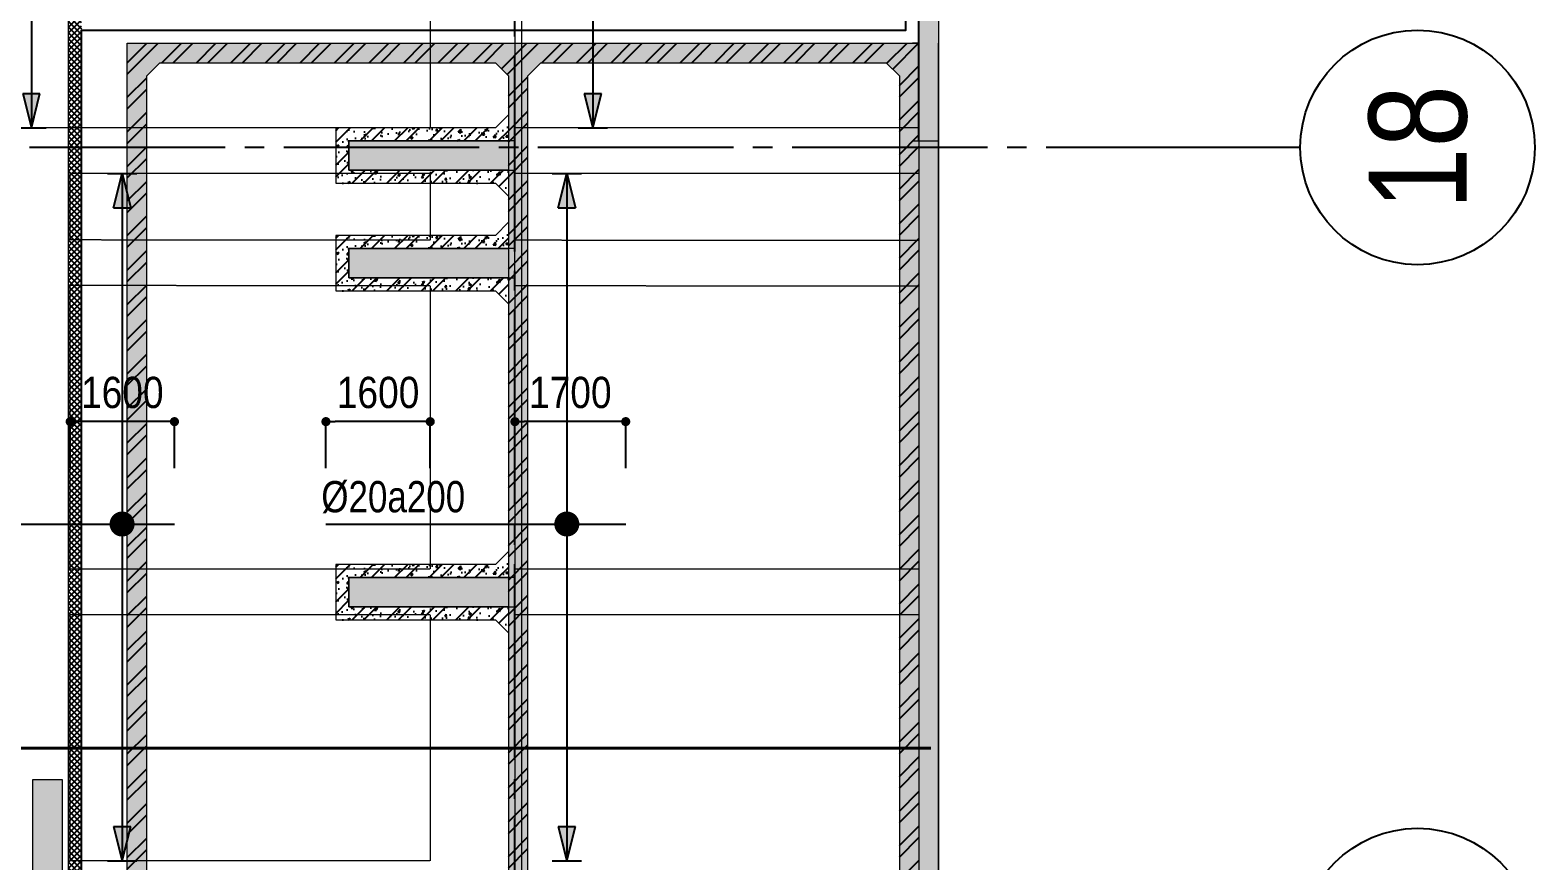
# Model space of a CAD drawing. Header units: millimetres. Extents: x -3819597 to -2591384, y 582389 to 820195.
# Drawn here: x -3656385 to -3633292, y 611281 to 624031 of the extents above; entities that cross this region are included whole.
import ezdxf
from ezdxf.enums import TextEntityAlignment as Align

# ---------------------------------------------------------------- set-up
doc = ezdxf.new("R2010")
doc.units = ezdxf.units.MM
doc.header["$MEASUREMENT"] = 0
for name, pattern in [('CENTER', [2, 1.25, -0.25, 0.25, -0.25]), ('CHG_XX_Cot_Ham 2$0$MB_Luoi truc$0$HTT Hidden 21', [3, 2, -1]), ('CHG_XX_Damsan_Ham 2$0$CHG_XX_Damsan_Ham 2$0$HIDDEN', [0.375, 0.25, -0.125]), ('CHG_XX_Luoi truc$0$MB_Luoi truc$0$Center101', [13, 10, -1, 1, -1]), ('HIDDEN', [0.375, 0.25, -0.125])]:
    doc.linetypes.add(name, pattern=pattern)
doc.layers.get('0').update_dxf_attribs({"lineweight": 9})
doc.layers.get('Defpoints').update_dxf_attribs({"color": 10, "lineweight": 0})
for name, color, linetype in [('02HN. TEXT B', 1, 'Continuous'), ('08HN. SSS X', 6, 'Continuous'), ('12HN. GRID', 1, 'CENTER'), ('CHG_XX_Damsan_Ham 2$0$CHG_XX_Damsan_Ham 2$0$MEP-00-GENERAL-35', 2, 'Continuous'), ('CHG_XX_Luoi truc$0$Grid', 34, 'Continuous'), ('CHG_XX_Luoi truc$0$Grid Line', 8, 'CHG_XX_Luoi truc$0$MB_Luoi truc$0$Center101'), ('dim', 51, 'Continuous')]:
    doc.layers.add(name, color=color, linetype=linetype)
for name, color, linetype, lineweight in [('CHG_XX_Cot_Ham 2$0$NS-DuongBao', 3, 'Continuous', 18), ('CHG_XX_Cot_Ham 2$0$NS-Hatch', 8, 'Continuous', 25), ('CHG_XX_Cot_Ham 2$0$NS-Pier-H2', 150, 'Continuous', 13), ('CHG_XX_Cot_Ham 2$0$NS-Pier-H2 @ 1', 150, 'Continuous', 13), ('CHG_XX_Cot_Ham 2$0$NS-Pier-H2 @ 150', 150, 'Continuous', 13), ("CHG_XX_Damsan_Ham 2$0$CHG_XX_Damsan_Ham 2$0$'S_General_Hidden_1 Thin", 1, 'CHG_XX_Damsan_Ham 2$0$CHG_XX_Damsan_Ham 2$0$HIDDEN', 18), ('CHG_XX_Damsan_Ham 2$0$CHG_XX_Damsan_Ham 2$0$CHG_XX_Damsan_Ham 2$0$Start net bao', 3, 'Continuous', 18), ('CHG_XX_Damsan_Ham 2$0$CHG_XX_Damsan_Ham 2$0$DBAO', 3, 'Continuous', 13), ('CHG_XX_Damsan_Ham 2$0$CHG_XX_Damsan_Ham 2$0$DTE-MEP-H-SLAB TEXT', 3, 'Continuous', 0), ('CHG_XX_Damsan_Ham 2$0$CHG_XX_Damsan_Ham 2$0$KTV', 47, 'Continuous', 9), ('CHG_XX_Damsan_Ham 2$0$CHG_XX_Damsan_Ham 2$0$mach ngung thi cong', 6, 'Continuous', 13), ('CHG_XX_Damsan_Ham 2$0$CHG_XX_Damsan_Ham 2$0$Start hatch', 8, 'Continuous', 25), ('CHG_XX_Damsan_Ham 2$0$CHG_XX_Damsan_Ham 2$0$Start net bao', 3, 'Continuous', 18), ('CHG_XX_Damsan_Ham 2$0$CHG_XX_Damsan_Ham 2$0$Start vach', 6, 'Continuous', 25), ('CHG_XX_Damsan_Ham 2$0$HATCH', 57, 'Continuous', 9), ('CHG_XX_Damsan_Ham 2$0$KTV', 47, 'Continuous', 9), ('CHG_XX_Damsan_Ham 2$0$mach ngung thi cong', 6, 'Continuous', 13), ('CHG_XX_Damsan_Ham 2$0$Start vach', 6, 'Continuous', 25), ('thep chay suot', 5, 'HIDDEN', 40)]:
    doc.layers.add(name, color=color, linetype=linetype, lineweight=lineweight)
doc.styles.add('[HN042014]STYLE', font='arial.ttf', dxfattribs={"width": 0.8})
doc.styles.add('CHG_XX_Luoi truc$0$MB_Luoi truc$0$Grid A-F$0$VNI-HelveCB', font='VHELVCB_0.TTF')
doc.styles.add('MB_Luoi truc$0$Arial_C', font='arial.ttf', dxfattribs={"width": 0.85})
doc.dimstyles.new('200', dxfattribs={"dimscale": 200, "dimtxt": 2.4, "dimasz": 0.7, "dimexe": 0.0003, "dimexo": 0, "dimgap": 1, "dimtad": 1, "dimdec": 0, "dimzin": 12, "dimdsep": 46, "dimtxsty": 'MB_Luoi truc$0$Arial_C', "dimblk": 'MB_Luoi truc$0$_Dot', "dimcen": 0.5, "dimclrd": 256, "dimclre": 8, "dimclrt": 1, "dimadec": 0, "dimazin": 0, "dimtfac": 1, "dimtdec": 0, "dimtix": 1, "dimtmove": 2, "dimatfit": 3, "dimldrblk": 'MB_Luoi truc$0$HTT Arrow 30', "dimfxl": 1, "dimtolj": 1, "dimtzin": 0, "dimlwe": -1, "dimarcsym": 0})

# ---------------------------------------------------------------- blocks, each defined once
blk = doc.blocks.new('*U712')
at = {"layer": '12HN. GRID', "linetype": 'Continuous'}
h = blk.add_hatch(color=256, dxfattribs=at)
h.dxf.hatch_style = 1
h.paths.add_polyline_path([(-44, 2035.3), (44, 2035.3), (0, 2211.3)])
h = blk.add_hatch(color=256, dxfattribs=at)
h.dxf.hatch_style = 1
h.paths.add_polyline_path([(0, -697), (44, -521), (-44, -521)])
for p, q in [((-75, 2211.3), (75, 2211.3)), ((-44, 2035.3), (0, 2211.3)), ((0, 2211.3), (0, -697)), ((0, 2211.3), (44, 2035.3)), ((-44, 2035.3), (44, 2035.3)), ((-44, -521), (44, -521)), ((-44, -521), (0, -697)), ((0, -697), (44, -521)), ((-75, -697), (75, -697))]:
    blk.add_line(p, q, dxfattribs=at)
at = {"layer": '12HN. GRID', "linetype": 'Continuous', "const_width": 64, "flags": 128}
blk.add_lwpolyline([(-32, 0, -1), (32, 0, -1)], format="xyb", close=True, dxfattribs=at)
at = {"layer": 'thep chay suot', "linetype": 'HIDDEN', "ltscale": 10}
blk.add_line((-776.5, 0), (4569.8, 0), dxfattribs=at)
at = {"layer": 'thep chay suot', "linetype": 'ByBlock', "ltscale": 0.001}
for p, q in [((-776.5, 0), (-776.5, 0)), ((4569.8, 0), (4569.8, 0))]:
    blk.add_line(p, q, dxfattribs=at)
at = {"layer": '02HN. TEXT B', "linetype": 'ByBlock', "style": '[HN042014]STYLE', "width": 0.8, "flags": 8}
blk.add_attdef('0', text='', height=160, dxfattribs=at).set_placement((-351.3, 260), align=Align.MIDDLE_CENTER)
blk.add_attdef('1', text='', height=160, dxfattribs=at).set_placement((151.8, 180), align=Align.MIDDLE_LEFT)
at = {"layer": 'Defpoints', "color": 9, "linetype": 'ByBlock', "style": '[HN042014]STYLE', "width": 0.8, "flags": 9}
for tag, p in [('2', (14266.2, -99.2)), ('3', (14266.2, -504)), ('4', (14266.2, -908.8)), ('5', (14266.2, -1299.2))]:
    blk.add_attdef(tag, text='', height=250, dxfattribs=at).set_placement(p, align=Align.MIDDLE_CENTER)
blk = doc.blocks.new('*U713')
at = {"layer": 'thep chay suot', "linetype": 'HIDDEN', "ltscale": 10}
blk.add_line((-15032.7, 0), (9465.2, 0), dxfattribs=at)
at = {"layer": 'thep chay suot', "linetype": 'ByBlock', "ltscale": 0.001}
blk.add_line((9465.2, 0), (9465.2, 0), dxfattribs=at)
at = {"layer": '02HN. TEXT B', "linetype": 'ByBlock', "style": '[HN042014]STYLE', "width": 0.8, "flags": 8}
blk.add_attdef('0', text='', height=160, dxfattribs=at).set_placement((-351.3, 260), align=Align.MIDDLE_CENTER)
blk.add_attdef('1', text='', height=160, dxfattribs=at).set_placement((151.8, -170.6), align=Align.MIDDLE_LEFT)
at = {"layer": 'Defpoints', "color": 9, "linetype": 'ByBlock', "style": '[HN042014]STYLE', "width": 0.8, "flags": 9}
for tag, p in [('2', (-14081.8, -1178)), ('3', (-14081.8, -1582.8)), ('4', (-14081.8, -1987.5)), ('5', (-14081.8, -2378))]:
    blk.add_attdef(tag, text='', height=250, dxfattribs=at).set_placement(p, align=Align.MIDDLE_CENTER)
blk = doc.blocks.new('*U641')
at = {"layer": '12HN. GRID', "linetype": 'Continuous'}
h = blk.add_hatch(color=256, dxfattribs=at)
h.dxf.hatch_style = 1
h.paths.add_polyline_path([(-44, 1795.1), (44, 1795.1), (0, 1971.1)])
h = blk.add_hatch(color=256, dxfattribs=at)
h.dxf.hatch_style = 1
h.paths.add_polyline_path([(0, -937.2), (44, -761.2), (-44, -761.2)])
at = {"layer": '08HN. SSS X', "linetype": 'ByBlock', "ltscale": 10}
for p, q in [((-1527.2, 0), (288.5, 0)), ((-1527.2, 0), (-1527.2, 0)), ((288.5, 0), (288.5, 0))]:
    blk.add_line(p, q, dxfattribs=at)
at = {"layer": '12HN. GRID', "linetype": 'Continuous'}
for p, q in [((-75, 1971.1), (75, 1971.1)), ((-44, 1795.1), (0, 1971.1)), ((0, 1971.1), (0, -937.2)), ((0, 1971.1), (44, 1795.1)), ((-44, 1795.1), (44, 1795.1)), ((-44, -761.2), (44, -761.2)), ((-44, -761.2), (0, -937.2)), ((0, -937.2), (44, -761.2)), ((-75, -937.2), (75, -937.2))]:
    blk.add_line(p, q, dxfattribs=at)
at = {"layer": '12HN. GRID', "linetype": 'Continuous', "const_width": 64, "flags": 128}
blk.add_lwpolyline([(-32, 0, 1), (32, 0, 1)], format="xyb", close=True, dxfattribs=at)
at = {"layer": '02HN. TEXT B', "linetype": 'ByBlock', "style": '[HN042014]STYLE', "width": 0.8, "flags": 8}
blk.add_attdef('0', text='', height=160, dxfattribs=at).set_placement((1102.5, 160), align=Align.MIDDLE_CENTER)
blk.add_attdef('1', text='', height=160, dxfattribs=at).set_placement((-1624.4, 140), align=Align.MIDDLE_LEFT)
at = {"layer": 'Defpoints', "color": 9, "linetype": 'ByBlock', "style": '[HN042014]STYLE', "width": 0.8, "flags": 9}
for tag, p in [('2', (3036.6, 13308.4)), ('3', (3036.6, 12903.6)), ('4', (3036.6, 12498.9)), ('5', (3036.6, 12108.4))]:
    blk.add_attdef(tag, text='', height=250, dxfattribs=at).set_placement(p, align=Align.MIDDLE_CENTER)
blk = doc.blocks.new('*U1035')
at = {"layer": 'CHG_XX_Cot_Ham 2$0$NS-Pier-H2 @ 1'}
h = blk.add_hatch(color=256, dxfattribs=at)
h.dxf.hatch_style = 1
h.paths.add_polyline_path([(450, 0), (0, 0), (0, -2550), (450, -2550)])
at = {"layer": 'CHG_XX_Cot_Ham 2$0$NS-Pier-H2 @ 150'}
h = blk.add_hatch(color=256, dxfattribs=at)
h.dxf.hatch_style = 1
h.paths.add_polyline_path([(450, 0), (0, 0), (0, -2550), (450, -2550)])
blk = doc.blocks.new('CHG_XX_Cot_Ham 2$0$Block A_C450x2250')
at = {"layer": 'CHG_XX_Cot_Ham 2$0$NS-Pier-H2'}
blk.add_lwpolyline([(450, -2550), (0, -2550), (0, 0), (450, 0)], close=True, dxfattribs=at)
blk.add_blockref('*U1035', (0, 0), dxfattribs=at)
blk = doc.blocks.new('*U1029')
at = {"layer": 'CHG_XX_Luoi truc$0$Grid Line'}
blk.add_line((0, 0), (0, 608), dxfattribs=at)
at = {"layer": 'CHG_XX_Luoi truc$0$Grid', "lineweight": -2, "style": 'CHG_XX_Luoi truc$0$MB_Luoi truc$0$Grid A-F$0$VNI-HelveCB'}
for tag, p in [('GRIDSUB', (0, 617)), ('GRID', (0, -9))]:
    blk.add_attdef(tag, text='', height=5, dxfattribs=at).set_placement(p, align=Align.MIDDLE)
blk = doc.blocks.new('*U1031')
at = {"layer": 'CHG_XX_Luoi truc$0$Grid', "lineweight": -2}
blk.add_line((0, -3), (0, 0), dxfattribs=at)
blk.add_circle((0, -9), 6, dxfattribs=at)
at = {"layer": 'CHG_XX_Luoi truc$0$Grid Line'}
blk.add_line((0, 0), (0, 438), dxfattribs=at)
at = {"layer": 'CHG_XX_Luoi truc$0$Grid', "lineweight": -2, "style": 'CHG_XX_Luoi truc$0$MB_Luoi truc$0$Grid A-F$0$VNI-HelveCB'}
for tag, p in [('GRIDSUB', (0, 447)), ('GRID', (0, -9))]:
    blk.add_attdef(tag, text='', height=5, dxfattribs=at).set_placement(p, align=Align.MIDDLE)
blk = doc.blocks.new('CHG_XX_Luoi truc')
at = {"layer": 'CHG_XX_Luoi truc$0$Grid', "xscale": 300, "yscale": 300, "zscale": 300}
blk.add_blockref('*U1029', (99550, -12747), dxfattribs=at)
at = {"layer": 'CHG_XX_Luoi truc$0$Grid'}
ref = blk.add_blockref('*U1031', (110703, 12250), dxfattribs=dict(at, xscale=300.0000000000013, yscale=300.0000000000013, zscale=300.0000000000013, rotation=90))
ref.add_attrib('GRID', '18', dxfattribs={"lineweight": -2, "height": 1500, "rotation": 90, "style": 'CHG_XX_Luoi truc$0$MB_Luoi truc$0$Grid A-F$0$VNI-HelveCB'}).set_placement((113403, 12250), align=Align.MIDDLE)
at = {"layer": 'CHG_XX_Luoi truc$0$Grid', "xscale": 300.0000000000013, "yscale": 300.0000000000013, "zscale": 300.0000000000013, "rotation": 90}
blk.add_blockref('*U1031', (110703, 0), dxfattribs=at)
blk = doc.blocks.new('CHG_XX_Cot_Ham 2')
at = {"layer": 'CHG_XX_Cot_Ham 2$0$NS-Hatch'}
h = blk.add_hatch(dxfattribs=at)
h.set_pattern_fill('ANSI32', color=256, scale=1000, style=0)
h.set_pattern_definition([(45, (-2213769.43, 588216.8), (-265.165043, 265.165043), []), (45, (-2213592.66, 588216.8), (-265.165043, 265.165043), [])])
h.paths.add_polyline_path([(99450, -8200), (99250, -8400), (94099.8, -8400), (93899.8, -8200), (93899.8, 13349.8), (94100, 13550), (96700, 13550), (99250, 13550), (99450, 13350)], flags=16)
h.paths.add_polyline_path([(93599.8, 13850), (97000, 13850), (99550, 13850), (105750, 13850), (105750, -5913.6), (103434.7, -8700), (93599.8, -8700)])
h.paths.add_polyline_path([(99950, 13550), (105250, 13550), (105450, 13350), (105450, -5805.3), (103294, -8400), (99950, -8400), (99750, -8200), (99750, 13350)])
h = blk.add_hatch(dxfattribs=at)
h.set_pattern_fill('AR-CONC', color=256, scale=50)
h.set_pattern_definition([(50, (0, 0), (358.6301, -31.3761), [37.5, -412.5]), (355, (0, 0), (-69.3757, 376.0961), [30, -330]), (100.45144, (29.9, -2.6), (289.2544, 344.72), [31.8701, -350.571]), (46.1842, (0, 100), (533.6207, -82.7596), [56.25, -618.75]), (96.63564, (44.47, 93.1), (467.331, 487.0593), [47.8052, -525.857]), (351.18416, (0, 100), (467.331, 487.0593), [45, -495]), (21, (50, 75), (298.4535, -201.30945), [37.5, -412.5]), (326, (50, 75), (121.6577, 362.575), [30, -330]), (71.45144, (74.87, 58.22), (420.1112, 161.2656), [31.8701, -350.571]), (37.5, (0, 0), (6.07993, 166.44693), [0, -326, 0, -335, 0, -331.25]), (7.5, (0, 0), (131.53477, 197.20586), [0, -191, 0, -318.5, 0, -126.25]), (327.5, (-111.5, 0), (266.91122, -11.27744), [0, -125, 0, -390, 0, -517.5]), (317.5, (-161.5, 0), (291.5931, 50.0525), [0, -162.5, 0, -259, 0, -367.5])])
h.paths.add_polyline_path([(99450, -8200), (99250, -8400), (94099.8, -8400), (93899.8, -8200), (93899.8, 13349.8), (94100, 13550), (96700, 13550), (99250, 13550), (99450, 13350)], flags=16)
h.paths.add_polyline_path([(93599.8, 13850), (97000, 13850), (99550, 13850), (105750, 13850), (105750, -5913.6), (103434.7, -8700), (93599.8, -8700)])
h.paths.add_polyline_path([(99950, 13550), (105250, 13550), (105450, 13350), (105450, -5805.3), (103294, -8400), (99950, -8400), (99750, -8200), (99750, 13350)])
h = blk.add_hatch(dxfattribs=at)
h.set_pattern_fill('AR-CONC', color=256, scale=50)
h.set_pattern_definition([(50, (-2213769.43, 588216.8), (358.63009, -31.376067), [37.5, -412.5]), (355, (-2213769.43, 588216.8), (-69.375667, 376.096067), [30, -330]), (100.451444, (-2213739.55, 588214.2), (289.254423, 344.719995), [31.870096, -350.571056]), (46.1842, (-2213769.43, 588316.8), (533.620665, -82.75964), [56.25, -618.75]), (96.635635, (-2213724.97, 588309.9), (467.33097, 487.0593), [47.80517, -525.85688]), (351.184164, (-2213769.43, 588316.8), (467.33097, 487.0593), [45, -495]), (21, (-2213719.43, 588291.8), (298.453526, -201.309445), [37.5, -412.5]), (326, (-2213719.43, 588291.8), (121.657666, 362.57502), [30, -330]), (71.451445, (-2213694.56, 588275.03), (420.11119, 161.265576), [31.870095, -350.571056]), (37.5, (-2213769.43, 588216.81), (6.079928, 166.446927), [0, -326, 0, -335, 0, -331.25]), (7.5, (-2213769.43, 588216.81), (131.534769, 197.205856), [0, -191, 0, -318.5, 0, -126.25]), (327.5, (-2213880.93, 588216.81), (266.911218, -11.277436), [0, -125, 0, -390, 0, -517.5]), (317.5, (-2213930.93, 588216.8), (291.593085, 50.052491), [0, -162.5, 0, -259, 0, -367.5])])
h.paths.add_polyline_path([(99450, 12750), (99250, 12550), (96800, 12550), (96800, 11700), (99250, 11700), (99450, 11500), (99450, 11900), (97000, 11900), (97000, 12350), (99450, 12350)])
h = blk.add_hatch(dxfattribs=at)
h.set_pattern_fill('ANSI32', color=256, scale=1000, style=0)
h.set_pattern_definition([(45, (-2213769.43, 588216.8), (-265.16504, 265.16504), []), (45, (-2213592.66, 588216.8), (-265.16504, 265.16504), [])])
h.paths.add_polyline_path([(99450, 12750), (99250, 12550), (96800, 12550), (96800, 11700), (99250, 11700), (99450, 11500), (99450, 11900), (97000, 11900), (97000, 12350), (99450, 12350)])
h = blk.add_hatch(dxfattribs=at)
h.set_pattern_fill('AR-CONC', color=256, scale=50)
h.set_pattern_definition([(50, (-2213769.43, 586566.8), (358.63009, -31.376067), [37.5, -412.5]), (355, (-2213769.43, 586566.8), (-69.375667, 376.096067), [30, -330]), (100.451444, (-2213739.55, 586564.2), (289.254423, 344.719995), [31.870096, -350.571056]), (46.1842, (-2213769.43, 586666.8), (533.620665, -82.75964), [56.25, -618.75]), (96.635635, (-2213724.97, 586659.9), (467.33097, 487.0593), [47.80517, -525.85688]), (351.184164, (-2213769.43, 586666.8), (467.33097, 487.0593), [45, -495]), (21, (-2213719.43, 586641.8), (298.453526, -201.309445), [37.5, -412.5]), (326, (-2213719.43, 586641.8), (121.657666, 362.57502), [30, -330]), (71.451445, (-2213694.56, 586625.03), (420.11119, 161.265576), [31.870095, -350.571056]), (37.5, (-2213769.43, 586566.81), (6.079928, 166.446927), [0, -326, 0, -335, 0, -331.25]), (7.5, (-2213769.43, 586566.81), (131.534769, 197.205856), [0, -191, 0, -318.5, 0, -126.25]), (327.5, (-2213880.93, 586566.81), (266.911218, -11.277436), [0, -125, 0, -390, 0, -517.5]), (317.5, (-2213930.93, 586566.8), (291.593085, 50.052491), [0, -162.5, 0, -259, 0, -367.5])])
h.paths.add_polyline_path([(99450, 11100), (99250, 10900), (96800, 10900), (96800, 10050), (99250, 10050), (99450, 9850), (99450, 10250), (97000, 10250), (97000, 10700), (99450, 10700)])
h = blk.add_hatch(dxfattribs=at)
h.set_pattern_fill('ANSI32', color=256, scale=1000, style=0)
h.set_pattern_definition([(45, (-2213769.43, 586566.8), (-265.16504, 265.16504), []), (45, (-2213592.66, 586566.8), (-265.16504, 265.16504), [])])
h.paths.add_polyline_path([(99450, 11100), (99250, 10900), (96800, 10900), (96800, 10050), (99250, 10050), (99450, 9850), (99450, 10250), (97000, 10250), (97000, 10700), (99450, 10700)])
h = blk.add_hatch(dxfattribs=at)
h.set_pattern_fill('AR-CONC', color=256, scale=50)
h.set_pattern_definition([(50, (-2213769.43, 581516.8), (358.63009, -31.376067), [37.5, -412.5]), (355, (-2213769.43, 581516.8), (-69.375667, 376.096067), [30, -330]), (100.451444, (-2213739.55, 581514.2), (289.254423, 344.719995), [31.870096, -350.571056]), (46.1842, (-2213769.43, 581616.8), (533.620665, -82.75964), [56.25, -618.75]), (96.635635, (-2213724.97, 581609.9), (467.33097, 487.0593), [47.80517, -525.85688]), (351.184164, (-2213769.43, 581616.8), (467.33097, 487.0593), [45, -495]), (21, (-2213719.43, 581591.8), (298.453526, -201.309445), [37.5, -412.5]), (326, (-2213719.43, 581591.8), (121.657666, 362.57502), [30, -330]), (71.451445, (-2213694.56, 581575.03), (420.11119, 161.265576), [31.870095, -350.571056]), (37.5, (-2213769.43, 581516.81), (6.079928, 166.446927), [0, -326, 0, -335, 0, -331.25]), (7.5, (-2213769.43, 581516.81), (131.534769, 197.205856), [0, -191, 0, -318.5, 0, -126.25]), (327.5, (-2213880.93, 581516.81), (266.911218, -11.277436), [0, -125, 0, -390, 0, -517.5]), (317.5, (-2213930.93, 581516.8), (291.593085, 50.052491), [0, -162.5, 0, -259, 0, -367.5])])
h.paths.add_polyline_path([(99450, 6050), (99250, 5850), (96800, 5850), (96800, 5000), (99250, 5000), (99450, 4800), (99450, 5200), (97000, 5200), (97000, 5650), (99450, 5650)])
h = blk.add_hatch(dxfattribs=at)
h.set_pattern_fill('ANSI32', color=256, scale=1000, style=0)
h.set_pattern_definition([(45, (-2213769.43, 581516.8), (-265.16504, 265.16504), []), (45, (-2213592.66, 581516.8), (-265.16504, 265.16504), [])])
h.paths.add_polyline_path([(99450, 6050), (99250, 5850), (96800, 5850), (96800, 5000), (99250, 5000), (99450, 4800), (99450, 5200), (97000, 5200), (97000, 5650), (99450, 5650)])
at = {"layer": 'CHG_XX_Cot_Ham 2$0$NS-Pier-H2'}
h = blk.add_hatch(color=256, dxfattribs=at)
h.dxf.hatch_style = 1
h.paths.add_polyline_path([(99639.2, 163400), (-10900, 163400), (-10900, 85450), (-300, 85450), (-300, 84050), (32350, 84050), (32350, -9000), (103575.5, -9000), (106050, -6022), (106050, 158254.3)])
h.paths.add_polyline_path([(99533.7, 163100), (105750, 158110.4), (105750, 90450), (105650, 90450), (105750, 90450), (105750, 13850), (105750, 13722.3), (105750, -5913.6), (103434.7, -8700), (93599.8, -8700), (93299.8, -8700), (32650, -8700), (32650, 84350), (0, 84350), (0, 85750), (-10600, 85750), (-10600, 163100), (93600, 163100)], flags=16)
at = {"layer": 'CHG_XX_Cot_Ham 2$0$NS-DuongBao'}
for points in [[(93599.8, 13850), (97000, 13850), (97000, 13850), (99550, 13850), (99550, 13850), (105750, 13850), (105750, -5913.6), (103434.7, -8700), (93599.8, -8700), (93599.8, 13850)], [(99450, -8200), (99250, -8400), (94099.8, -8400), (93899.8, -8200), (93899.8, 13349.8), (94100, 13550), (96700, 13550), (96700, 13550), (99250, 13550), (99450, 13350), (99450, -8200)], [(105450, 13350), (105450, -5805.3), (103294, -8400), (99950, -8400), (99750, -8200), (99750, 13350), (99950, 13550), (105250, 13550), (105450, 13350)], [(99450, 12750), (99250, 12550), (96800, 12550), (96800, 11700), (99250, 11700), (99450, 11500)], [(99450, 11100), (99250, 10900), (96800, 10900), (96800, 10050), (99250, 10050), (99450, 9850)], [(99450, 6050), (99250, 5850), (96800, 5850), (96800, 5000), (99250, 5000), (99450, 4800)]]:
    blk.add_lwpolyline(points, dxfattribs=at)
at = {"layer": 'CHG_XX_Cot_Ham 2$0$NS-Pier-H2'}
for p, q in [((106050, 158254.3), (106050, -6022)), ((105750, 90450), (105750, 13850)), ((99550, 13850), (99550, 13850)), ((105650, 13850), (105750, 13850))]:
    blk.add_line(p, q, dxfattribs=at)
at = {"layer": 'CHG_XX_Cot_Ham 2$0$NS-Pier-H2', "linetype": 'CHG_XX_Cot_Ham 2$0$MB_Luoi truc$0$HTT Hidden 21'}
blk.add_lwpolyline([(99639.2, 163400), (106050, 158254.3), (106050, -6022), (103575.5, -9000), (32350, -9000), (32350, 84050), (-300, 84050), (-300, 85450), (-10900, 85450), (-10900, 163400)], close=True, dxfattribs=at)
at = {"layer": 'CHG_XX_Cot_Ham 2$0$NS-Pier-H2'}
for points in [[(97000, 12350), (99450, 12350), (99450, 11900), (97000, 11900)], [(97000, 10700), (99450, 10700), (99450, 10250), (97000, 10250)], [(97000, 5650), (99450, 5650), (99450, 5200), (97000, 5200)]]:
    blk.add_lwpolyline(points, close=True, dxfattribs=at)
for points in [[(99450, 11500), (99450, 11100)], [(99450, 9850), (99450, 6050)], [(99450, 4800), (99450, -8100)]]:
    blk.add_lwpolyline(points, dxfattribs=at)
for name, p in [('CHG_XX_Luoi truc', (0, 0)), ('CHG_XX_Cot_Ham 2$0$Block A_C450x2250', (92150, 2550))]:
    blk.add_blockref(name, p, dxfattribs=at)
at = {"layer": 'CHG_XX_Cot_Ham 2$0$NS-Pier-H2', "xscale": -1, "rotation": 90}
for p in [(97000, 12350), (97000, 10700), (97000, 5650)]:
    blk.add_blockref('CHG_XX_Cot_Ham 2$0$Block A_C450x2250', p, dxfattribs=at)
blk = doc.blocks.new('CHG_XX_Damsan_Ham 2$0$CHG_XX_Damsan_Ham 2$0$sdfsgdh')
at = {"layer": 'CHG_XX_Damsan_Ham 2$0$CHG_XX_Damsan_Ham 2$0$Start hatch', "ltscale": 0.5}
h = blk.add_hatch(dxfattribs=at)
h.set_pattern_fill('ANSI37', color=256, scale=500)
h.set_pattern_definition([(45, (273994.73, -7150), (-44.194174, 44.194174), []), (135, (273994.73, -7150), (-44.194174, -44.194174), [])])
h.paths.add_polyline_path([(99888, -169200), (99488, -169200), (99488, -167800), (102288, -167800), (102288, -169400), (103600, -169400), (103600, -146850), (103600, -146650), (103400, -146650), (103400, -169200), (102488, -169200), (102488, -167600), (99288, -167600), (99288, -169200), (45350, -169200), (45350, -169400), (99888, -169400)])
at = {"layer": 'CHG_XX_Damsan_Ham 2$0$CHG_XX_Damsan_Ham 2$0$DTE-MEP-H-SLAB TEXT', "color": 2, "ltscale": 0.5, "flags": 128}
blk.add_lwpolyline([(102488, -169200), (103400, -169200), (103400, -146650), (116050, -146650), (116050, -126126)], dxfattribs=at)
at = {"layer": 'CHG_XX_Damsan_Ham 2$0$CHG_XX_Damsan_Ham 2$0$MEP-00-GENERAL-35'}
blk.add_lwpolyline([(99488, -169200), (99488, -167800), (102288, -167800), (102288, -169400), (103600, -169400), (103600, -146850), (116250, -146850), (116250, -125526)], dxfattribs=at)
blk = doc.blocks.new('CHG_XX_Damsan_Ham 2', base_point=(3089256, -609981))
at = {"layer": "CHG_XX_Damsan_Ham 2$0$CHG_XX_Damsan_Ham 2$0$'S_General_Hidden_1 Thin", "ltscale": 10}
for p, q in [((98250, 17821), (98250, 12550)), ((99550, 17821), (99550, 12550)), ((98250, 12550), (87600, 12550)), ((105750, 12550), (99550, 12550)), ((98250, 11850), (92725, 11850)), ((92725, 10829), (92725, 11850)), ((98250, 11850), (98250, 10825)), ((99550, 11850), (99550, 10824)), ((105750, 11850), (99550, 11850)), ((98250, 10825), (92725, 10829)), ((105750, 10820), (99550, 10824)), ((98250, 10125), (92725, 10129)), ((92725, 5776), (92725, 10129)), ((98250, 10125), (98250, 5776)), ((99550, 10124), (99550, 5826)), ((105750, 10120), (99550, 10124)), ((98250, 5776), (92725, 5776)), ((105750, 5775), (99550, 5776)), ((98250, 5076), (92725, 5076)), ((92725, 1301), (92725, 5076)), ((98250, 5076), (98250, 1300)), ((105750, 5075), (99550, 5076)), ((99550, 5026), (99550, 1300)), ((98250, 1300), (92725, 1301))]:
    blk.add_line(p, q, dxfattribs=at)
at = {"layer": 'CHG_XX_Damsan_Ham 2$0$CHG_XX_Damsan_Ham 2$0$CHG_XX_Damsan_Ham 2$0$Start net bao'}
for points in [[(-10900, 163400), (99639, 163400), (106050, 158250), (106050, -6022), (103576, -9000), (32350, -9000), (32350, 84050), (-300, 84050)], [(105750, 27450), (105750, 13850)], [(93300, -8700), (93300, -9000), (103576, -9000), (106050, -6022), (106050, 13850)], [(105750, 13850), (105650, 13850)], [(105750, 13850), (105650, 13850)]]:
    blk.add_lwpolyline(points, dxfattribs=at)
at = {"layer": 'CHG_XX_Damsan_Ham 2$0$CHG_XX_Damsan_Ham 2$0$KTV'}
blk.add_line((105649, 12350), (106050, 12350), dxfattribs=at)
at = {"layer": 'CHG_XX_Damsan_Ham 2$0$CHG_XX_Damsan_Ham 2$0$mach ngung thi cong'}
blk.add_lwpolyline([(38000, 23700), (75851, 23700), (75851, 50950), (99650, 50950), (99650, -100), (38000, -100)], close=True, dxfattribs=at)
at = {"layer": 'CHG_XX_Damsan_Ham 2$0$CHG_XX_Damsan_Ham 2$0$Start net bao'}
for points in [[(-10900, 163400), (99639, 163400), (106050, 158250), (106050, -6022), (103576, -9000), (32350, -9000), (32350, 84050), (-300, 84050)], [(105750, 27450), (105750, 13850)], [(93300, -8700), (93300, -9000), (103576, -9000), (106050, -6022), (106050, 13850)], [(105750, 13850), (105650, 13850)], [(105750, 13850), (105650, 13850)]]:
    blk.add_lwpolyline(points, dxfattribs=at)
at = {"layer": 'CHG_XX_Damsan_Ham 2$0$CHG_XX_Damsan_Ham 2$0$Start vach'}
blk.add_lwpolyline([(105750, 12350), (105750, 156610)], dxfattribs=at)
at = {"layer": 'CHG_XX_Damsan_Ham 2$0$KTV'}
blk.add_line((105649, 12350), (106050, 12350), dxfattribs=at)
at = {"layer": 'CHG_XX_Damsan_Ham 2$0$mach ngung thi cong'}
blk.add_lwpolyline([(38000, 23900), (75549, 23900), (75549, 50950), (99650, 50950), (99650, -100), (38000, -100)], close=True, dxfattribs=at)
at = {"layer": 'CHG_XX_Damsan_Ham 2$0$Start vach'}
blk.add_lwpolyline([(105750, 12350), (105750, 156610)], dxfattribs=at)
at = {"layer": 'CHG_XX_Damsan_Ham 2$0$CHG_XX_Damsan_Ham 2$0$DBAO'}
blk.add_blockref('CHG_XX_Cot_Ham 2', (0, 0), dxfattribs=at)
at = {"layer": 'CHG_XX_Damsan_Ham 2$0$CHG_XX_Damsan_Ham 2$0$DTE-MEP-H-SLAB TEXT'}
blk.add_blockref('CHG_XX_Damsan_Ham 2$0$CHG_XX_Damsan_Ham 2$0$sdfsgdh', (-10700, 160900), dxfattribs=at)
at = {"layer": 'CHG_XX_Damsan_Ham 2$0$HATCH'}
blk.add_blockref('CHG_XX_Cot_Ham 2', (0, 0), dxfattribs=at)
blk = doc.blocks.new('MB_Luoi truc$0$_Dot')
at = {"color": 0, "linetype": 'ByBlock', "lineweight": -2}
blk.add_line((-0.5, 0), (-1, 0), dxfattribs=at)
at = {"color": 0, "linetype": 'ByBlock', "const_width": 0.5}
blk.add_lwpolyline([(-0.25, 0, 1), (0.25, 0, 1)], format="xyb", close=True, dxfattribs=at)
blk = doc.blocks.new('*D805')
at = {"layer": 'Defpoints', "color": 0, "ltscale": 1500, "transparency": 16777216}
for p in [(-3655770, 618022), (-3655770, 617306), (-3654170, 617306)]:
    blk.add_point(p, dxfattribs=at)
at = {"layer": 'dim', "color": 8, "ltscale": 1500, "transparency": 16777216}
for p, q in [((-3655770, 617306), (-3655770, 618022)), ((-3654170, 617306), (-3654170, 618022))]:
    blk.add_line(p, q, dxfattribs=at)
at = {"layer": 'dim', "lineweight": -2, "ltscale": 1500, "transparency": 16777216}
blk.add_line((-3654310, 618022), (-3655630, 618022), dxfattribs=at)
at = {"layer": 'dim', "lineweight": -2, "ltscale": 1500, "transparency": 16777216, "xscale": 140, "yscale": 140, "zscale": 140, "rotation": 180}
blk.add_blockref('MB_Luoi truc$0$_Dot', (-3655770, 618022), dxfattribs=at)
at = {"layer": 'dim', "lineweight": -2, "ltscale": 1500, "transparency": 16777216, "xscale": 140, "yscale": 140, "zscale": 140}
blk.add_blockref('MB_Luoi truc$0$_Dot', (-3654170, 618022), dxfattribs=at)
at = {"layer": 'dim', "color": 1, "ltscale": 1500, "transparency": 16777216, "insert": (-3654970, 618467), "char_height": 480, "attachment_point": 5, "style": 'MB_Luoi truc$0$Arial_C'}
blk.add_mtext('\\A1;1600', dxfattribs=at)
blk = doc.blocks.new('MB_Luoi truc$0$HTT Arrow 30')
blk.add_hatch(color=256).paths.add_polyline_path([(-2.5, 0.375), (-2.5, -0.375), (0, 0)])
at = {"color": 0, "linetype": 'ByBlock', "lineweight": -2}
for p, q in [((0, 0), (-2.5, 0.375)), ((-2.5, -0.375), (-2.5, 0.375)), ((0, 0), (-2.5, -0.375))]:
    blk.add_line(p, q, dxfattribs=at)
blk = doc.blocks.new('*D806')
at = {"layer": 'Defpoints', "color": 0, "ltscale": 1500, "transparency": 16777216}
for p in [(-3651845, 618022), (-3651845, 617306), (-3650245, 617306)]:
    blk.add_point(p, dxfattribs=at)
at = {"layer": 'dim', "color": 8, "ltscale": 1500, "transparency": 16777216}
for p, q in [((-3651845, 617306), (-3651845, 618022)), ((-3650245, 617306), (-3650245, 618022))]:
    blk.add_line(p, q, dxfattribs=at)
at = {"layer": 'dim', "lineweight": -2, "ltscale": 1500, "transparency": 16777216}
blk.add_line((-3650385, 618022), (-3651705, 618022), dxfattribs=at)
at = {"layer": 'dim', "lineweight": -2, "ltscale": 1500, "transparency": 16777216, "xscale": 140, "yscale": 140, "zscale": 140, "rotation": 180}
blk.add_blockref('MB_Luoi truc$0$_Dot', (-3651845, 618022), dxfattribs=at)
at = {"layer": 'dim', "lineweight": -2, "ltscale": 1500, "transparency": 16777216, "xscale": 140, "yscale": 140, "zscale": 140}
blk.add_blockref('MB_Luoi truc$0$_Dot', (-3650245, 618022), dxfattribs=at)
at = {"layer": 'dim', "color": 1, "ltscale": 1500, "transparency": 16777216, "insert": (-3651045, 618467), "char_height": 480, "attachment_point": 5, "style": 'MB_Luoi truc$0$Arial_C'}
blk.add_mtext('\\A1;1600', dxfattribs=at)
blk = doc.blocks.new('*D807')
at = {"layer": 'Defpoints', "color": 0, "ltscale": 1500, "transparency": 16777216}
for p in [(-3648945, 618022), (-3648945, 617306), (-3647245, 617306)]:
    blk.add_point(p, dxfattribs=at)
at = {"layer": 'dim', "color": 8, "ltscale": 1500, "transparency": 16777216}
for p, q in [((-3648945, 617306), (-3648945, 618022)), ((-3647245, 617306), (-3647245, 618022))]:
    blk.add_line(p, q, dxfattribs=at)
at = {"layer": 'dim', "lineweight": -2, "ltscale": 1500, "transparency": 16777216}
blk.add_line((-3647385, 618022), (-3648805, 618022), dxfattribs=at)
at = {"layer": 'dim', "lineweight": -2, "ltscale": 1500, "transparency": 16777216, "xscale": 140, "yscale": 140, "zscale": 140, "rotation": 180}
blk.add_blockref('MB_Luoi truc$0$_Dot', (-3648945, 618022), dxfattribs=at)
at = {"layer": 'dim', "lineweight": -2, "ltscale": 1500, "transparency": 16777216, "xscale": 140, "yscale": 140, "zscale": 140}
blk.add_blockref('MB_Luoi truc$0$_Dot', (-3647245, 618022), dxfattribs=at)
at = {"layer": 'dim', "color": 1, "ltscale": 1500, "transparency": 16777216, "insert": (-3648095, 618467), "char_height": 480, "attachment_point": 5, "style": 'MB_Luoi truc$0$Arial_C'}
blk.add_mtext('\\A1;1700', dxfattribs=at)
blk = doc.blocks.new('*U810')
at = {"layer": '12HN. GRID', "linetype": 'Continuous'}
h = blk.add_hatch(color=256, dxfattribs=at)
h.dxf.hatch_style = 1
h.paths.add_polyline_path([(-44, 1617.4), (44, 1617.4), (0, 1793.4)])
h = blk.add_hatch(color=256, dxfattribs=at)
h.dxf.hatch_style = 1
h.paths.add_polyline_path([(0, -1723.3), (44, -1547.3), (-44, -1547.3)])
at = {"layer": '08HN. SSS X', "linetype": 'ByBlock', "ltscale": 10}
for p, q in [((-1032.2, 0), (267.8, 0)), ((-1032.2, 0), (-1032.2, 0)), ((267.8, 0), (267.8, 0))]:
    blk.add_line(p, q, dxfattribs=at)
at = {"layer": '12HN. GRID', "linetype": 'Continuous'}
for p, q in [((-75, 1793.4), (75, 1793.4)), ((-44, 1617.4), (0, 1793.4)), ((0, 1793.4), (0, -1723.3)), ((0, 1793.4), (44, 1617.4)), ((-44, 1617.4), (44, 1617.4)), ((-44, -1547.3), (44, -1547.3)), ((-44, -1547.3), (0, -1723.3)), ((0, -1723.3), (44, -1547.3)), ((-75, -1723.3), (75, -1723.3))]:
    blk.add_line(p, q, dxfattribs=at)
at = {"layer": '12HN. GRID', "linetype": 'Continuous', "const_width": 64, "flags": 128}
blk.add_lwpolyline([(-32, 0, 1), (32, 0, 1)], format="xyb", close=True, dxfattribs=at)
at = {"layer": '02HN. TEXT B', "linetype": 'ByBlock', "style": '[HN042014]STYLE', "width": 0.8, "flags": 8}
blk.add_attdef('0', text='', height=160, dxfattribs=at).set_placement((1102.5, 160), align=Align.MIDDLE_CENTER)
blk.add_attdef('1', text='', height=160, dxfattribs=at).set_placement((-1255.7, 140), align=Align.MIDDLE_LEFT)
at = {"layer": 'Defpoints', "color": 9, "linetype": 'ByBlock', "style": '[HN042014]STYLE', "width": 0.8, "flags": 9}
for tag, p in [('2', (3036.6, 12888.4)), ('3', (3036.6, 12483.6)), ('4', (3036.6, 12078.9)), ('5', (3036.6, 11688.4))]:
    blk.add_attdef(tag, text='', height=250, dxfattribs=at).set_placement(p, align=Align.MIDDLE_CENTER)
blk = doc.blocks.new('*U811')
at = {"layer": '12HN. GRID', "linetype": 'Continuous'}
h = blk.add_hatch(color=256, dxfattribs=at)
h.dxf.hatch_style = 1
h.paths.add_polyline_path([(-44, 1617.4), (44, 1617.4), (0, 1793.4)])
h = blk.add_hatch(color=256, dxfattribs=at)
h.dxf.hatch_style = 1
h.paths.add_polyline_path([(0, -1723.3), (44, -1547.3), (-44, -1547.3)])
at = {"layer": '08HN. SSS X', "linetype": 'ByBlock', "ltscale": 10}
for p, q in [((-1232.2, 0), (301.1, 0)), ((-1232.2, 0), (-1232.2, 0)), ((301.1, 0), (301.1, 0))]:
    blk.add_line(p, q, dxfattribs=at)
at = {"layer": '12HN. GRID', "linetype": 'Continuous'}
for p, q in [((-75, 1793.4), (75, 1793.4)), ((-44, 1617.4), (0, 1793.4)), ((0, 1793.4), (0, -1723.3)), ((0, 1793.4), (44, 1617.4)), ((-44, 1617.4), (44, 1617.4)), ((-44, -1547.3), (44, -1547.3)), ((-44, -1547.3), (0, -1723.3)), ((0, -1723.3), (44, -1547.3)), ((-75, -1723.3), (75, -1723.3))]:
    blk.add_line(p, q, dxfattribs=at)
at = {"layer": '12HN. GRID', "linetype": 'Continuous', "const_width": 64, "flags": 128}
blk.add_lwpolyline([(-32, 0, 1), (32, 0, 1)], format="xyb", close=True, dxfattribs=at)
at = {"layer": '02HN. TEXT B', "linetype": 'ByBlock', "style": '[HN042014]STYLE', "width": 0.8, "flags": 8}
blk.add_attdef('0', text='', height=160, dxfattribs=at).set_placement((1102.5, 160), align=Align.MIDDLE_CENTER)
blk.add_attdef('1', text='', height=160, dxfattribs=at).set_placement((-1255.7, 140), align=Align.MIDDLE_LEFT)
at = {"layer": 'Defpoints', "color": 9, "linetype": 'ByBlock', "style": '[HN042014]STYLE', "width": 0.8, "flags": 9}
for tag, p in [('2', (3036.6, 12888.4)), ('3', (3036.6, 12483.6)), ('4', (3036.6, 12078.9)), ('5', (3036.6, 11688.4))]:
    blk.add_attdef(tag, text='', height=250, dxfattribs=at).set_placement(p, align=Align.MIDDLE_CENTER)

msp = doc.modelspace()

# ---------------------------------------------------------------- block references
at = {"layer": '08HN. SSS X', "linetype": 'Continuous'}
ref = msp.add_blockref('*U641', (-3647748.8, 625342.5), dxfattribs=dict(at, xscale=3, yscale=3, zscale=3))
ref.add_attrib('1', '%%c20a200', dxfattribs={"layer": '02HN. TEXT B', "linetype": 'ByBlock', "height": 480, "style": '[HN042014]STYLE', "width": 0.8}).set_placement((-3652622, 625762.5), align=Align.MIDDLE_LEFT)
ref = msp.add_blockref('*U810', (-3654973.5, 616450.7), dxfattribs=dict(at, xscale=3, yscale=3, zscale=3))
ref.add_attrib('1', '%%c25a200', dxfattribs={"layer": '02HN. TEXT B', "linetype": 'ByBlock', "height": 480, "style": '[HN042014]STYLE', "width": 0.8}).set_placement((-3658740.7, 616870.7), align=Align.MIDDLE_LEFT)
ref = msp.add_blockref('*U811', (-3648148.5, 616450.7), dxfattribs=dict(at, xscale=3, yscale=3, zscale=3))
ref.add_attrib('1', '%%c20a200', dxfattribs={"layer": '02HN. TEXT B', "linetype": 'ByBlock', "height": 480, "style": '[HN042014]STYLE', "width": 0.8}).set_placement((-3651915.7, 616870.7), align=Align.MIDDLE_LEFT)
at = {"layer": 'dim', "ltscale": 1500}
msp.add_blockref('CHG_XX_Damsan_Ham 2', (-659239.3, 0), dxfattribs=at)
at = {"layer": 'thep chay suot'}
ref = msp.add_blockref('*U712', (-3656365.3, 624622), dxfattribs=dict(at, xscale=3, yscale=3, zscale=3))
ref.add_attrib('1', '%%c20a200', dxfattribs={"layer": '02HN. TEXT B', "linetype": 'ByBlock', "height": 480, "style": '[HN042014]STYLE', "width": 0.8}).set_placement((-3655909.9, 625162), align=Align.MIDDLE_LEFT)
at = {"layer": 'thep chay suot', "xscale": 3, "yscale": 3, "zscale": 3}
msp.add_blockref('*U713', (-3670956, 613010.9), dxfattribs=at)

# ---------------------------------------------------------------- dimensions: what is measured, and where the dimension line sits
at = {"layer": 'dim', "ltscale": 1500}
for base, p1, p2, picture, middle in [((-3655770.1, 618021.7), (-3654170.1, 617306), (-3655770.1, 617306), '*D805', (-3654970.1, 618466.8)), ((-3651845.2, 618021.7), (-3650245.1, 617306), (-3651845.2, 617306), '*D806', (-3651045.2, 618466.8)), ((-3648945.1, 618021.7), (-3647245.1, 617306), (-3648945.1, 617306), '*D807', (-3648095.1, 618466.8))]:
    dim = msp.add_linear_dim(base=base, p1=p1, p2=p2, dimstyle='200', override={"dimfxl": 8, "dimfxlon": 1, "dimarcsym": 1}, dxfattribs=at)
    dim.commit()
    dim.dimension.update_dxf_attribs({"geometry": picture, "text_midpoint": middle})

doc.saveas('drawing.dxf')
